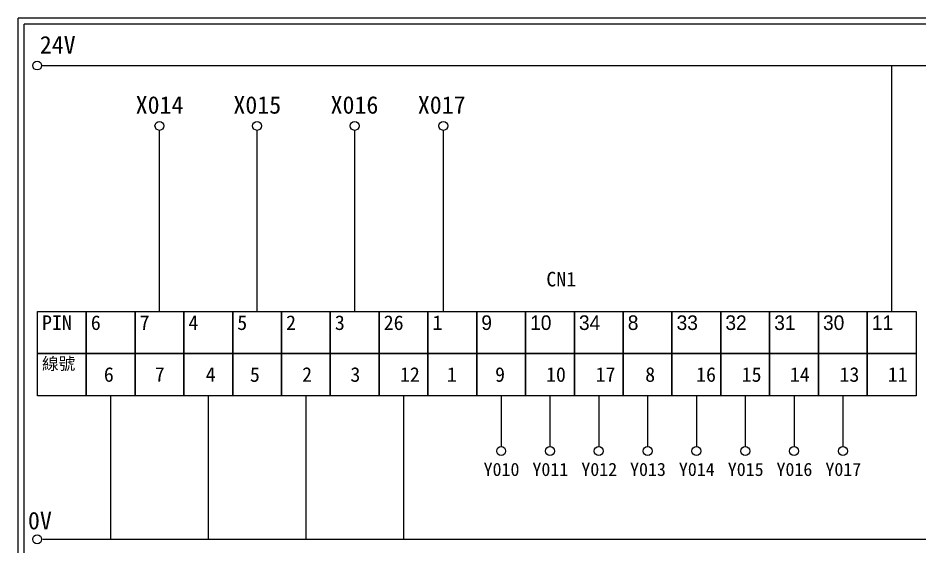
# Model space of a CAD drawing. Extents: x 627 to 914, y 3 to 207.
# Drawn here: x 627.2 to 812.1, y 98.4 to 207 of the extents above; entities that cross this region are included whole.
import ezdxf

# ---------------------------------------------------------------- set-up
doc = ezdxf.new("R2010")
doc.units = 0
doc.layers.get('0').update_dxf_attribs({"linetype": 'CONTINUOUS'})
doc.layers.add('圖框層', color=7, linetype='CONTINUOUS')
doc.layers.add('標尺寸層', color=3, linetype='CONTINUOUS')
doc.styles.add('CNS', font='romanc.shx', dxfattribs={"bigfont": 'chineset.shx'})
doc.styles.add('STSL', font='kaiu.ttf')

msp = doc.modelspace()

# ---------------------------------------------------------------- linework, layer by layer
at = {"color": 0}
for p, q in [((656.2, 146.73), (656.2, 183.91)), ((676.22, 146.73), (676.22, 183.91)), ((696.24, 146.73), (696.24, 183.91)), ((714.41, 146.73), (714.41, 183.91)), ((726.27, 129.4), (726.27, 119)), ((736.28, 129.4), (736.28, 119)), ((746.29, 129.4), (746.29, 119)), ((756.3, 129.4), (756.3, 119)), ((766.31, 129.4), (766.31, 119)), ((776.32, 129.4), (776.32, 119)), ((786.33, 129.4), (786.33, 119)), ((796.34, 129.4), (796.34, 119))]:
    msp.add_line(p, q, dxfattribs=at)
for points in [[(631.17, 146.73), (641.18, 146.73), (641.18, 138.07), (631.17, 138.07)], [(641.18, 146.73), (651.19, 146.73), (651.19, 138.07), (641.18, 138.07)], [(651.19, 146.73), (661.2, 146.73), (661.2, 138.07), (651.19, 138.07)], [(661.2, 146.73), (671.21, 146.73), (671.21, 138.07), (661.2, 138.07)], [(671.21, 146.73), (681.22, 146.73), (681.22, 138.07), (671.21, 138.07)], [(681.22, 146.73), (691.23, 146.73), (691.23, 138.07), (681.22, 138.07)], [(691.23, 146.73), (701.24, 146.73), (701.24, 138.07), (691.23, 138.07)], [(701.24, 146.73), (711.25, 146.73), (711.25, 138.07), (701.24, 138.07)], [(711.25, 146.73), (721.26, 146.73), (721.26, 138.07), (711.25, 138.07)], [(721.26, 146.73), (731.27, 146.73), (731.27, 138.07), (721.26, 138.07)], [(731.27, 146.73), (741.28, 146.73), (741.28, 138.07), (731.27, 138.07)], [(741.28, 146.73), (751.29, 146.73), (751.29, 138.07), (741.28, 138.07)], [(751.29, 146.73), (761.3, 146.73), (761.3, 138.07), (751.29, 138.07)], [(761.3, 146.73), (771.31, 146.73), (771.31, 138.07), (761.3, 138.07)], [(771.31, 146.73), (781.32, 146.73), (781.32, 138.07), (771.31, 138.07)], [(781.32, 146.73), (791.33, 146.73), (791.33, 138.07), (781.32, 138.07)], [(791.33, 146.73), (801.34, 146.73), (801.34, 138.07), (791.33, 138.07)], [(801.34, 146.73), (811.35, 146.73), (811.35, 138.07), (801.34, 138.07)], [(631.17, 138.07), (641.18, 138.07), (641.18, 129.4), (631.17, 129.4)], [(641.18, 138.07), (651.19, 138.07), (651.19, 129.4), (641.18, 129.4)], [(651.19, 138.07), (661.2, 138.07), (661.2, 129.4), (651.19, 129.4)], [(661.2, 138.07), (671.21, 138.07), (671.21, 129.4), (661.2, 129.4)], [(671.21, 138.07), (681.22, 138.07), (681.22, 129.4), (671.21, 129.4)], [(681.22, 138.07), (691.23, 138.07), (691.23, 129.4), (681.22, 129.4)], [(691.23, 138.07), (701.24, 138.07), (701.24, 129.4), (691.23, 129.4)], [(701.24, 138.07), (711.25, 138.07), (711.25, 129.4), (701.24, 129.4)], [(711.25, 138.07), (721.26, 138.07), (721.26, 129.4), (711.25, 129.4)], [(721.26, 138.07), (731.27, 138.07), (731.27, 129.4), (721.26, 129.4)], [(731.27, 138.07), (741.28, 138.07), (741.28, 129.4), (731.27, 129.4)], [(741.28, 138.07), (751.29, 138.07), (751.29, 129.4), (741.28, 129.4)], [(751.29, 138.07), (761.3, 138.07), (761.3, 129.4), (751.29, 129.4)], [(761.3, 138.07), (771.31, 138.07), (771.31, 129.4), (761.3, 129.4)], [(771.31, 138.07), (781.32, 138.07), (781.32, 129.4), (771.31, 129.4)], [(781.32, 138.07), (791.33, 138.07), (791.33, 129.4), (781.32, 129.4)], [(791.33, 138.07), (801.34, 138.07), (801.34, 129.4), (791.33, 129.4)], [(801.34, 138.07), (811.35, 138.07), (811.35, 129.4), (801.34, 129.4)]]:
    msp.add_lwpolyline(points, close=True, dxfattribs=at)
at = {"layer": '圖框層', "color": 0}
for p, q in [((914.2, 206.97), (627.2, 206.97)), ((627.2, 3), (627.2, 206.97)), ((912.95, 205.72), (628.45, 205.72)), ((628.45, 4.25), (628.45, 205.72))]:
    msp.add_line(p, q, dxfattribs=at)
at = {"layer": '標尺寸層', "color": 0}
for p, q in [((632.04, 197.22), (909.63, 197.22)), ((806.35, 146.73), (806.35, 197.22)), ((646.19, 129.4), (646.19, 99.96)), ((666.21, 129.4), (666.21, 99.96)), ((686.23, 129.4), (686.23, 99.96)), ((706.25, 129.4), (706.25, 99.96)), ((632.25, 99.96), (910.12, 99.96))]:
    msp.add_line(p, q, dxfattribs=at)
for centre in [(631.12, 197.22), (656.2, 184.83), (676.22, 184.83), (696.24, 184.83), (714.41, 184.83), (726.27, 118.08), (736.28, 118.08), (746.29, 118.08), (756.3, 118.08), (766.31, 118.08), (776.32, 118.08), (786.33, 118.08), (796.34, 118.08), (631.12, 99.96)]:
    msp.add_circle(centre, 0.92, dxfattribs=at)

# ---------------------------------------------------------------- texts
at = {"color": 0, "width": 8.2913, "attachment_point": 1}
for s, insert, char_height in [('PIN', (632.11, 145.93), 3), ('6', (642.12, 145.93), 3), ('7', (652.13, 145.93), 3), ('4', (662.14, 145.93), 3), ('5', (672.15, 145.93), 3), ('2', (682.16, 145.93), 3), ('3', (692.17, 145.93), 3), ('26', (702.18, 145.93), 3), ('1', (712.19, 145.93), 3), ('{\\fPMingLiU|b0|i0|c136|p18;9}', (722.2, 145.93), 3), ('{\\fPMingLiU|b0|i0|c136|p18;10}', (732.21, 145.93), 3), ('{\\fPMingLiU|b0|i0|c136|p18;34}', (742.22, 145.93), 3), ('{\\fPMingLiU|b0|i0|c136|p18;8}', (752.23, 145.93), 3), ('{\\fPMingLiU|b0|i0|c136|p18;33}', (762.24, 145.93), 3), ('{\\fPMingLiU|b0|i0|c136|p18;32}', (772.25, 145.93), 3), ('{\\fPMingLiU|b0|i0|c136|p18;31}', (782.26, 145.93), 3), ('{\\fPMingLiU|b0|i0|c136|p18;30}', (792.27, 145.93), 3), ('{\\fPMingLiU|b0|i0|c136|p18;11}', (802.28, 145.93), 3), ('{\\fPMingLiU|b0|i0|c136|p18;線號}', (632.11, 137.27), 2.5), ('6', (644.79, 135.29), 3), ('7', (655.23, 135.29), 3), ('4', (665.67, 135.29), 3), ('5', (674.74, 135.29), 3), ('2', (685.45, 135.29), 3), ('3', (695.35, 135.29), 3), ('12', (705.51, 135.29), 3), ('1', (715.13, 135.29), 3), ('9', (725.02, 135.29), 3), ('10', (735.46, 135.29), 3), ('17', (745.63, 135.29), 3), ('8', (755.8, 135.29), 3), ('16', (766.24, 135.29), 3), ('15', (775.58, 135.29), 3), ('14', (785.47, 135.29), 3), ('13', (795.64, 135.29), 3), ('11', (805.53, 135.29), 3)]:
    msp.add_mtext(s, dxfattribs=dict(at, insert=insert, char_height=char_height))
at = {"layer": '圖框層', "color": 0, "style": 'STSL'}
for s, height, p in [('24V', 3.6, (631.66, 199.68)), ('X014', 3.6, (651.32, 187.33)), ('X015', 3.6, (671.36, 187.33)), ('X016', 3.6, (691.29, 187.33)), ('X017', 3.6, (709.18, 187.33)), ('Y010', 2.7, (722.67, 112.96)), ('Y011', 2.7, (732.68, 112.96)), ('Y012', 2.7, (742.71, 112.96)), ('Y013', 2.7, (752.7, 112.96)), ('Y014', 2.7, (762.71, 112.96)), ('Y015', 2.7, (772.74, 112.96)), ('Y016', 2.7, (782.73, 112.96)), ('Y017', 2.7, (792.76, 112.96)), ('0V', 3.6, (629.23, 102))]:
    msp.add_text(s, height=height, dxfattribs=at).set_placement(p)
at = {"layer": '標尺寸層', "color": 0, "insert": (738.59, 153.34), "char_height": 3, "width": 1.8888, "attachment_point": 5, "style": 'CNS'}
msp.add_mtext('{\\fDFKai-SB|b0|i0|c136|p65;CN1}', dxfattribs=at)

doc.saveas('drawing.dxf')
